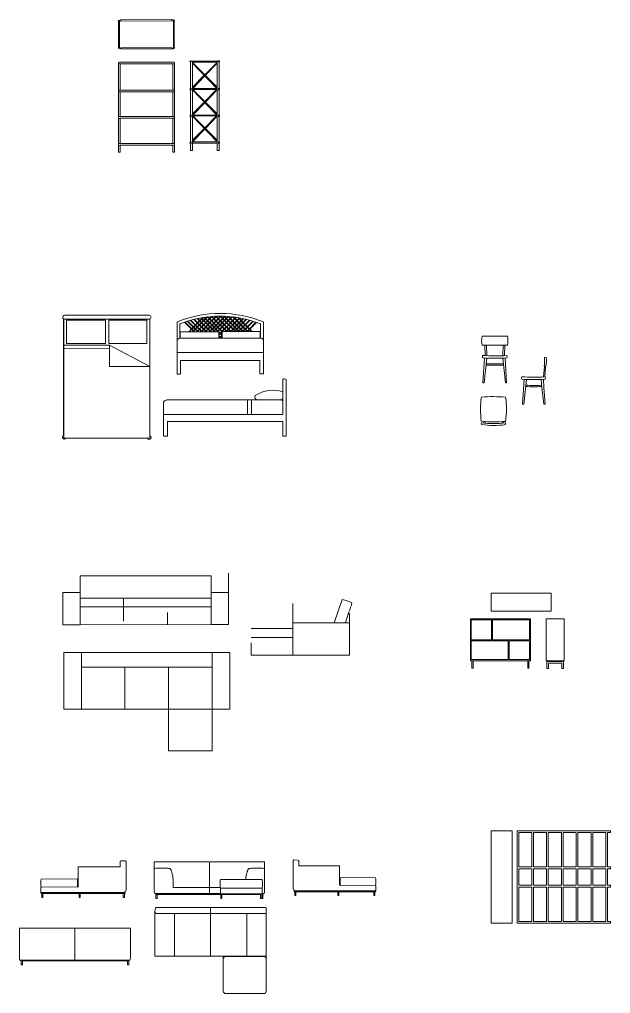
# Model space of a CAD drawing. Header units: inches. Extents: x 140.5 to 186.8, y 19 to 37.2.
# Drawn here: x 167.03 to 177, y 19.96 to 36.41 of the extents above; entities that cross this region are included whole.
import ezdxf

# ---------------------------------------------------------------- set-up
doc = ezdxf.new("R2010")
doc.units = ezdxf.units.IN
doc.header["$MEASUREMENT"] = 0
doc.layers.add('A-FURN', color=8, linetype='Continuous', lineweight=18)

# ---------------------------------------------------------------- blocks, each defined once
blk = doc.blocks.new('A$C77024D84')
at = {"color": 7}
for p, q in [((20.3, 80.9), (20.3, 79.1)), ((90.7, 81.3), (90.7, 79.4)), ((17.1, 78.6), (17.1, 43)), ((18.4, 78.4), (18.4, 43.2)), ((92.6, 78.7), (92.6, 42.9)), ((93.9, 79), (93.9, 42.6)), ((20.3, 40.7), (20.3, 42.5)), ((90.7, 40.3), (90.7, 42.2))]:
    blk.add_line(p, q, dxfattribs=at)
for points in [[(17, 80), (17, 79.8), (20.3, 79.1), (90.7, 79.4), (94, 80.2), (94, 80.4), (90.7, 81.3), (20.3, 80.9), (17, 80)], [(17, 41.6), (17, 41.8), (20.3, 42.5), (90.7, 42.2), (94, 41.4), (94, 41.2), (90.7, 40.3), (20.3, 40.7), (17, 41.6)]]:
    blk.add_lwpolyline(points, dxfattribs=at)
for centre, start, end in [((17.8, 79.1), 131.5043, 23.4381), ((93.1, 79.4), 156.5619, 48.4957), ((17.8, 42.5), 336.5619, 228.4957), ((93.1, 42.2), 311.5043, 203.4381)]:
    blk.add_arc(centre, 0.893, start, end, dxfattribs=at)
blk = doc.blocks.new('A$C1C936B12')
at = {"color": 7}
for p, q in [((-23.8, 143.8), (-23.8, 21.2)), ((-22.2, 145.1), (14.7, 145.1)), ((-21.6, 142.9), (-21.6, 106.4)), ((-21.6, 142.9), (14.7, 142.9)), ((51.6, 145.1), (14.7, 145.1)), ((51.1, 142.9), (14.7, 142.9)), ((51, 142.9), (51, 106.4)), ((53.2, 143.8), (53.2, 21.2)), ((-22, 106.4), (14.7, 106.4)), ((-21.6, 104.2), (-21.6, 70)), ((-21.6, 104.2), (14.7, 104.2)), ((51.4, 106.4), (14.7, 106.4)), ((51.1, 104.2), (14.7, 104.2)), ((51, 104.2), (51, 70)), ((-22, 70), (14.7, 70)), ((-21.6, 67.7), (-21.6, 32.8)), ((-21.6, 67.7), (14.7, 67.7)), ((51.4, 70), (14.7, 70)), ((51.1, 67.7), (14.7, 67.7)), ((51, 67.7), (51, 32.8)), ((-22, 32.8), (14.7, 32.8)), ((-21.6, 30.6), (-21.6, 21.2)), ((-21.6, 30.6), (14.7, 30.6)), ((51.4, 32.8), (14.7, 32.8)), ((51.1, 30.6), (14.7, 30.6)), ((51, 30.6), (51, 21.2)), ((-21.6, 21.2), (-23.8, 21.2)), ((51, 21.2), (53.2, 21.2))]:
    blk.add_line(p, q, dxfattribs=at)
for centre, radius, start, end in [((-22.5, 143.9), 1.31, 133.5381, 309.883), ((-22.5, 143.6), 1.58, 79.6843, 124.328), ((51.9, 143.9), 1.31, 230.117, 46.4619), ((51.9, 143.6), 1.58, 55.672, 100.3157), ((-22.5, 105.3), 1.3, 66.7709, 309.3571), ((51.9, 105.3), 1.3, 230.6429, 113.2291), ((-22.5, 68.8), 1.3, 66.7709, 309.3571), ((51.9, 68.8), 1.3, 230.6429, 113.2291), ((-22.5, 31.6), 1.3, 66.7709, 309.3571), ((51.9, 31.6), 1.3, 230.6429, 113.2291)]:
    blk.add_arc(centre, radius, start, end, dxfattribs=at)
blk = doc.blocks.new('A$C723E53B4')
at = {"color": 7}
for p, q in [((6.7, 216.5), (8.9, 216.5)), ((6.7, 215.1), (6.7, 216.5)), ((7.9, 216.5), (8.9, 216.5)), ((8.9, 216.5), (43.1, 216.5)), ((8.9, 216.5), (8.9, 92.6)), ((45.2, 216.5), (43.1, 216.5)), ((44.1, 216.5), (43.1, 216.5)), ((43.1, 216.5), (43.1, 92.6)), ((45.2, 215.1), (45.2, 216.5)), ((6, 214.3), (6.7, 215.1)), ((6, 214.3), (6, 179.5)), ((43.1, 215.1), (8.9, 215.1)), ((8.9, 214.9), (43.1, 180.7)), ((8.9, 213.8), (42.7, 178.8)), ((43.1, 214.9), (26, 197.8)), ((43.1, 213.8), (26.8, 197)), ((46, 214.3), (45.2, 215.1)), ((46, 214.3), (46, 179.5)), ((25.2, 197), (8.9, 180.7)), ((26, 196.1), (9.3, 178.8)), ((6, 179.5), (7.1, 178.5)), ((7.1, 177.2), (6, 176.1)), ((6, 176.1), (6, 142.4)), ((7.1, 178.5), (7.1, 177.2)), ((43.1, 178.8), (8.9, 178.8)), ((43.1, 177.1), (8.9, 177.1)), ((8.9, 176.6), (42.7, 141.7)), ((9.5, 177.1), (43.1, 143.5)), ((42.4, 177.1), (26, 160.7)), ((43.1, 176.6), (26.8, 159.8)), ((46, 179.5), (44.8, 178.5)), ((44.8, 178.5), (44.8, 177.2)), ((44.8, 177.2), (46, 176.1)), ((46, 176.1), (46, 142.4)), ((25.2, 159.8), (8.9, 143.5)), ((26, 159), (9.3, 141.7)), ((6, 142.4), (7.1, 141.3)), ((7.1, 140.1), (6, 138.9)), ((6, 138.9), (6, 105.2)), ((7.1, 141.3), (7.1, 140.1)), ((43.1, 141.7), (8.9, 141.7)), ((43.1, 140.6), (8.9, 140.6)), ((8.9, 140.1), (43.1, 104.7)), ((9.5, 140.6), (43.1, 107)), ((42.4, 140.6), (26, 124.1)), ((43.1, 140.1), (26.8, 123.3)), ((46, 142.4), (44.8, 141.3)), ((44.8, 141.3), (44.8, 140.1)), ((44.8, 140.1), (46, 138.9)), ((46, 138.9), (46, 105.2)), ((25.2, 123.3), (8.9, 107)), ((26, 122.4), (9.3, 105.2)), ((6, 105.2), (7.1, 104.1)), ((7.1, 102.9), (6, 101.7)), ((6, 101.7), (6, 92.6)), ((7.1, 104.1), (7.1, 102.9)), ((43.1, 104.6), (8.9, 104.6)), ((43.1, 102.9), (8.9, 102.9)), ((46, 105.2), (44.8, 104.1)), ((44.8, 104.1), (44.8, 102.9)), ((44.8, 102.9), (46, 101.7)), ((46, 101.7), (46, 92.6)), ((8.9, 92.6), (6, 92.6)), ((46, 92.6), (43.1, 92.6))]:
    blk.add_line(p, q, dxfattribs=at)
for centre, radius, start, end in [((6.7, 216), 1.29, 26.1409, 255.3594), ((45.2, 216), 1.29, 284.6406, 153.8591), ((7.2, 177.7), 1.66, 119.9195, 235.5294), ((44.7, 177.7), 1.66, 304.4706, 60.0805), ((7.2, 140.6), 1.66, 119.9195, 235.5294), ((44.7, 140.6), 1.66, 304.4706, 60.0805), ((7.1, 103.5), 1.69, 120.5384, 239.0997), ((44.8, 103.5), 1.69, 300.9003, 59.4616)]:
    blk.add_arc(centre, radius, start, end, dxfattribs=at)
blk = doc.blocks.new('A$C537C2F26')
for p, q in [((-163.7, 99.5), (-163.7, 41.2)), ((57.6, 99.5), (57.6, 41.2)), ((-52.9, 48.7), (-125.6, 48.7)), ((-53.2, 48.7), (-31.3, 48.7)), ((-160.7, 36.5), (-53.1, 36.5)), ((-30.9, 36.5), (-53.1, 36.5)), ((54.6, 36.5), (52.5, 36.5))]:
    blk.add_line(p, q)
for points in [[(-163.7, 99.5), (-163.5, 100.1), (-162.8, 100.3), (-54.3, 100.3), (-53.1, 99.3), (-53.1, 48), (-53.1, 34.7), (-160, 34.7), (-160.8, 35.2), (-160.7, 36.5), (-162.7, 36.4), (-163.5, 37.8), (-163.7, 41.2)], [(57.6, 99.5), (57.4, 100.1), (56.7, 100.3), (-51.8, 100.3), (-53.1, 99.3), (-53.1, 48), (-53.1, 34.7), (-30.4, 34.7)], [(-125.6, 48.7), (-125.7, 55.1), (-125.8, 60.4), (-126, 64.7), (-126.3, 68.2), (-126.7, 71), (-127.1, 73.2), (-127.5, 75.1), (-127.9, 76.7), (-128.2, 78.1), (-128.6, 79.4), (-129, 80.6), (-129.3, 81.6), (-129.7, 82.6), (-130, 83.4), (-130.3, 84.2), (-130.6, 84.8), (-130.9, 85.3), (-131.3, 85.8), (-131.9, 86.2), (-132.7, 86.5), (-133.8, 86.7), (-135.3, 86.9), (-137.3, 87), (-139.9, 87.2), (-143.1, 87.3), (-146.7, 87.3), (-150.4, 87.4), (-154.1, 87.3), (-157.5, 87.2), (-160.4, 87), (-162.6, 86.7), (-163.7, 86.3)], [(19.9, 64.3), (19.9, 64.7), (20.2, 68.2), (20.6, 71), (21, 73.2), (21.4, 75.1), (21.8, 76.7), (22.1, 78.1), (22.5, 79.4), (22.9, 80.6), (23.2, 81.6), (23.6, 82.6), (23.9, 83.4), (24.2, 84.2), (24.5, 84.8), (24.8, 85.3), (25.2, 85.8), (25.8, 86.2), (26.6, 86.5), (27.7, 86.7), (29.2, 86.9), (31.2, 87), (33.8, 87.2), (37, 87.3), (40.6, 87.3), (44.3, 87.4), (48, 87.3), (51.4, 87.2), (54.3, 87), (56.5, 86.7), (57.6, 86.3)], [(-30.9, 47.4), (-31.2, 48.6), (-31.5, 50.7), (-31.7, 53.2), (-31.7, 56), (-31.7, 58.8), (-31.5, 61.3), (-31.2, 63.2), (-30.9, 64.3)], [(-30.9, 64.3), (52.6, 64.3)], [(52.6, 47.4), (53, 48.6), (53.3, 50.7), (53.4, 53.2), (53.5, 56), (53.4, 58.8), (53.3, 61.3), (53, 63.2), (52.6, 64.3)], [(52.6, 47.4), (-30.9, 47.4)], [(52.2, 34.7), (53.9, 34.7), (54.7, 35.2), (54.6, 36.5), (56.6, 36.4), (57.4, 37.8), (57.6, 41.2)], [(-158, 34.7), (-158, 26.7), (-160.3, 26.7), (-160.3, 34.9)], [(-28.1, 35.7), (-28.1, 26.7), (-30.4, 26.7), (-30.4, 35.7)], [(-28.1, 34.7), (49.8, 34.7)], [(49.8, 35.7), (49.8, 26.7), (52.2, 26.7), (52.2, 35.7)], [(51.9, 34.7), (51.9, 26.7), (54.2, 26.7), (54.2, 34.9)]]:
    blk.add_lwpolyline(points)
blk.add_lwpolyline([(-30.9, 47.4), (52.5, 47.4), (52.5, 35.7), (-30.9, 35.7)], close=True)
blk = doc.blocks.new('A$C245B2C86')
for p, q in [((-86, 181.4), (-84.9, 182.4)), ((24.3, 182.4), (24, 84.8)), ((-47.9, 170.5), (-47.9, 84.8)), ((97.3, 84.8), (97.3, 170.5)), ((50, 79.2), (50, 84.8)), ((135.9, 79.2), (136.1, 84.8))]:
    blk.add_line(p, q)
for points in [[(-86, 181.4), (-87.2, 176.1), (-87.2, 84.8), (136.2, 84.8), (135.8, 181), (135.1, 182.4), (-84.9, 182.4)], [(-87.2, 176.1), (-86.5, 171.9), (-85.8, 170.5), (135.1, 170.5), (135.8, 171.7)]]:
    blk.add_lwpolyline(points)
blk.add_lwpolyline([(55, 84.2), (130.9, 84.2, -0.414214), (135.9, 79.2), (135.9, 14.7, -0.414214), (130.9, 9.7), (55, 9.7, -0.414214), (50, 14.7), (50, 79.2, -0.414214)], format="xyb", close=True)
blk = doc.blocks.new('A$C17A60CA9')
for p, q in [((204.6, 184.9), (206.8, 184.9)), ((278.5, 184.3), (279.5, 184.3)), ((279.5, 184.3), (279.4, 172.6)), ((279.4, 172.6), (279, 172.5))]:
    blk.add_line(p, q)
for points in [[(114.6, 173.4), (110.6, 175.3), (109.4, 178.8), (109.4, 236), (110.8, 236.9), (119.5, 236.7), (121.3, 235.8), (121.5, 224.5), (204.9, 224.5), (205.2, 222.9), (205.2, 184.9)], [(206.8, 184.9), (206.6, 185.9), (206.4, 187.7), (206.3, 190), (206.3, 192.7), (206.3, 195.4), (206.5, 197.9), (206.8, 199.8), (207.1, 200.8)], [(278.6, 200.2), (207.1, 200.8)], [(278.6, 184.5), (279, 185.7), (279.3, 187.7), (279.4, 190.2), (279.5, 193), (279.4, 195.6), (279.3, 197.9), (279, 199.5), (278.6, 200.2)], [(206.8, 184.9), (278.6, 184.5)], [(113.2, 171.6), (113.2, 163.5), (115.2, 163.5), (115.2, 171.6)], [(201.2, 171.6), (201.2, 163.5), (203.2, 163.5), (203.2, 171.6)], [(275.4, 171.6), (275.4, 163.5), (277.5, 163.5), (277.5, 171.6)]]:
    blk.add_lwpolyline(points)
blk.add_lwpolyline([(112.4, 171.6), (278.5, 171.6, 0.414214), (279, 172.1), (279, 172.9, 0.414214), (278.5, 173.4), (112.4, 173.4, 0.414214), (111.9, 172.9), (111.9, 172.1, 0.414214)], format="xyb", close=True)
blk = doc.blocks.new('A$C18FB4D20')
for p, q in [((-3.5, 105.6), (-3.4, 93.9)), ((-2.6, 105.6), (-3.5, 105.6)), ((71.3, 106.3), (69.1, 106.3)), ((-3.4, 93.9), (-3, 93.9))]:
    blk.add_line(p, q)
for points in [[(161.3, 94.8), (165.4, 96.7), (166.6, 100.2), (166.6, 157.4), (165.2, 158.2), (156.5, 158), (154.6, 157.2), (154.5, 145.9), (71.1, 145.9), (70.7, 144.3), (70.7, 106.3)], [(-2.7, 105.8), (-3, 107.1), (-3.3, 109.1), (-3.5, 111.6), (-3.5, 114.3), (-3.5, 117), (-3.3, 119.3), (-3, 120.9), (-2.7, 121.6)], [(-2.7, 121.6), (68.8, 122.2)], [(69.1, 106.3), (69.4, 107.2), (69.6, 109), (69.7, 111.4), (69.7, 114.1), (69.6, 116.8), (69.5, 119.2), (69.2, 121.1), (68.8, 122.2)], [(69.1, 106.3), (-2.7, 105.8)], [(0.6, 92.9), (0.6, 84.9), (-1.5, 84.9), (-1.5, 92.9)], [(74.8, 92.9), (74.8, 84.9), (72.7, 84.9), (72.7, 92.9)], [(162.8, 92.9), (162.8, 84.9), (160.7, 84.9), (160.7, 92.9)]]:
    blk.add_lwpolyline(points)
blk.add_lwpolyline([(163.6, 92.9), (-2.5, 92.9, -0.414214), (-3, 93.4), (-3, 94.3, -0.414214), (-2.5, 94.8), (163.6, 94.8, -0.414214), (164.1, 94.3), (164.1, 93.4, -0.414214)], format="xyb", close=True)
blk = doc.blocks.new('A$C3DB733C8')
for p, q in [((-154.5, 98.4), (-154.5, 40.1)), ((66.8, 98.4), (66.8, 40.1)), ((-151.5, 35.4), (-43.8, 35.4)), ((63.8, 35.4), (-43.8, 35.4))]:
    blk.add_line(p, q)
for points in [[(-154.5, 98.4), (-154.3, 99), (-153.5, 99.2), (-45, 99.2), (-43.8, 98.2), (-43.8, 46.9), (-43.8, 33.6), (-150.8, 33.6), (-151.5, 34.1), (-151.5, 35.4), (-153.5, 35.3), (-154.3, 36.8), (-154.5, 40.1)], [(66.8, 98.4), (66.6, 99), (65.9, 99.2), (-42.6, 99.2), (-43.8, 98.2), (-43.8, 46.9), (-43.8, 33.6), (63.1, 33.6), (63.9, 34.1), (63.8, 35.4), (65.9, 35.3), (66.6, 36.8), (66.8, 40.1)], [(-148.8, 33.6), (-148.8, 25.6), (-151.1, 25.6), (-151.1, 33.8)], [(61.2, 33.6), (61.2, 25.6), (63.5, 25.6), (63.5, 33.8)]]:
    blk.add_lwpolyline(points)

msp = doc.modelspace()

# ---------------------------------------------------------------- linework, layer by layer
at = {"layer": 'A-FURN'}
for p, q in [((167.772, 31.352), (167.772, 29.383)), ((167.789, 31.411), (169.216, 31.411)), ((167.789, 31.346), (169.215, 31.346)), ((169.23, 29.378), (169.23, 31.35)), ((169.812, 31.295), (169.959, 31.146)), ((169.82, 31.298), (169.964, 31.152)), ((169.859, 31.31), (169.959, 31.209)), ((169.866, 31.313), (169.964, 31.214)), ((169.911, 31.326), (170.024, 31.212)), ((169.919, 31.328), (170.029, 31.217)), ((169.969, 31.342), (170.03, 31.28)), ((169.977, 31.344), (170.035, 31.285)), ((169.995, 31.183), (170.061, 31.249)), ((169.998, 31.248), (170.066, 31.317)), ((170.003, 31.243), (170.071, 31.312)), ((170.028, 31.355), (170.097, 31.286)), ((170.035, 31.275), (170.095, 31.215)), ((170.037, 31.357), (170.102, 31.291)), ((170.04, 31.28), (170.1, 31.22)), ((170.063, 31.183), (170.131, 31.251)), ((170.066, 31.254), (170.133, 31.321)), ((170.071, 31.322), (170.122, 31.373)), ((170.071, 31.249), (170.138, 31.316)), ((170.076, 31.317), (170.134, 31.375)), ((170.087, 31.367), (170.102, 31.353)), ((170.096, 31.369), (170.107, 31.358)), ((170.102, 31.28), (170.168, 31.214)), ((170.107, 31.347), (170.167, 31.287)), ((170.107, 31.286), (170.173, 31.219)), ((170.112, 31.353), (170.172, 31.292)), ((170.136, 31.256), (170.198, 31.318)), ((170.137, 31.183), (170.203, 31.25)), ((170.138, 31.327), (170.194, 31.383)), ((170.141, 31.376), (170.164, 31.352)), ((170.141, 31.251), (170.203, 31.313)), ((170.143, 31.321), (170.203, 31.382)), ((170.15, 31.377), (170.169, 31.358)), ((170.169, 31.347), (170.234, 31.281)), ((170.172, 31.282), (170.24, 31.213)), ((170.174, 31.352), (170.239, 31.286)), ((170.177, 31.287), (170.245, 31.219)), ((170.201, 31.384), (170.232, 31.353)), ((170.203, 31.323), (170.268, 31.389)), ((170.208, 31.318), (170.273, 31.384)), ((170.209, 31.255), (170.268, 31.316)), ((170.21, 31.385), (170.237, 31.358)), ((170.214, 31.25), (170.273, 31.31)), ((170.237, 31.347), (170.305, 31.279)), ((170.239, 31.276), (170.306, 31.209)), ((170.242, 31.353), (170.31, 31.284)), ((170.245, 31.281), (170.311, 31.214)), ((170.267, 31.39), (170.305, 31.352)), ((170.273, 31.321), (170.341, 31.389)), ((170.276, 31.25), (170.341, 31.316)), ((170.277, 31.391), (170.31, 31.358)), ((170.279, 31.39), (170.28, 31.391)), ((170.279, 31.316), (170.347, 31.384)), ((170.281, 31.245), (170.347, 31.311)), ((170.31, 31.347), (170.377, 31.28)), ((170.31, 31.274), (170.371, 31.212)), ((170.315, 31.353), (170.382, 31.285)), ((170.315, 31.279), (170.376, 31.217)), ((170.336, 31.394), (170.378, 31.352)), ((170.342, 31.183), (170.408, 31.249)), ((170.345, 31.248), (170.413, 31.317)), ((170.346, 31.395), (170.383, 31.358)), ((170.347, 31.321), (170.421, 31.396)), ((170.347, 31.394), (170.347, 31.395)), ((170.35, 31.243), (170.418, 31.312)), ((170.352, 31.316), (170.431, 31.396)), ((170.352, 31.389), (170.358, 31.395)), ((170.382, 31.275), (170.442, 31.215)), ((170.383, 31.347), (170.444, 31.286)), ((170.387, 31.28), (170.447, 31.22)), ((170.388, 31.353), (170.449, 31.291)), ((170.41, 31.183), (170.478, 31.251)), ((170.411, 31.396), (170.451, 31.355)), ((170.413, 31.254), (170.482, 31.324)), ((170.418, 31.322), (170.482, 31.386)), ((170.418, 31.249), (170.487, 31.319)), ((170.421, 31.396), (170.456, 31.36)), ((170.424, 31.317), (170.487, 31.381)), ((170.449, 31.28), (170.515, 31.214)), ((170.455, 31.286), (170.52, 31.219)), ((170.456, 31.35), (170.516, 31.29)), ((170.462, 31.355), (170.521, 31.295)), ((170.474, 31.395), (170.513, 31.355)), ((170.483, 31.256), (170.547, 31.321)), ((170.484, 31.395), (170.518, 31.36)), ((170.484, 31.182), (170.553, 31.252)), ((170.487, 31.391), (170.49, 31.394)), ((170.487, 31.329), (170.547, 31.389)), ((170.489, 31.251), (170.552, 31.316)), ((170.489, 31.178), (170.558, 31.248)), ((170.492, 31.386), (170.5, 31.394)), ((170.493, 31.324), (170.552, 31.384)), ((170.518, 31.35), (170.584, 31.284)), ((170.521, 31.284), (170.589, 31.216)), ((170.523, 31.355), (170.589, 31.289)), ((170.526, 31.29), (170.594, 31.221)), ((170.545, 31.391), (170.581, 31.355)), ((170.552, 31.326), (170.611, 31.385)), ((170.556, 31.391), (170.586, 31.36)), ((170.556, 31.183), (170.62, 31.247)), ((170.557, 31.321), (170.621, 31.384)), ((170.558, 31.389), (170.558, 31.39)), ((170.558, 31.258), (170.618, 31.318)), ((170.563, 31.253), (170.623, 31.313)), ((170.586, 31.35), (170.654, 31.281)), ((170.589, 31.279), (170.658, 31.209)), ((170.591, 31.355), (170.659, 31.287)), ((170.594, 31.284), (170.663, 31.214)), ((170.623, 31.323), (170.676, 31.377)), ((170.625, 31.252), (170.691, 31.318)), ((170.626, 31.384), (170.655, 31.355)), ((170.628, 31.318), (170.685, 31.376)), ((170.631, 31.247), (170.696, 31.313)), ((170.638, 31.382), (170.66, 31.36)), ((170.659, 31.276), (170.723, 31.212)), ((170.66, 31.35), (170.729, 31.28)), ((170.665, 31.355), (170.734, 31.285)), ((170.665, 31.281), (170.728, 31.217)), ((170.694, 31.183), (170.76, 31.249)), ((170.696, 31.323), (170.739, 31.367)), ((170.697, 31.248), (170.765, 31.317)), ((170.701, 31.318), (170.748, 31.365)), ((170.703, 31.243), (170.771, 31.312)), ((170.711, 31.372), (170.727, 31.355)), ((170.723, 31.37), (170.733, 31.36)), ((170.733, 31.35), (170.796, 31.286)), ((170.734, 31.275), (170.794, 31.215)), ((170.738, 31.355), (170.801, 31.291)), ((170.739, 31.28), (170.799, 31.22)), ((170.762, 31.183), (170.83, 31.251)), ((170.765, 31.254), (170.853, 31.343)), ((170.77, 31.249), (170.861, 31.341)), ((170.771, 31.322), (170.803, 31.354)), ((170.776, 31.317), (170.811, 31.352)), ((170.801, 31.28), (170.867, 31.214)), ((170.807, 31.286), (170.872, 31.22)), ((170.835, 31.256), (170.907, 31.329)), ((170.836, 31.183), (170.964, 31.312)), ((170.841, 31.251), (170.915, 31.326)), ((170.841, 31.178), (170.972, 31.309)), ((170.909, 31.183), (171.019, 31.294)), ((170.914, 31.178), (171.026, 31.291)), ((171.095, 31.266), (171.095, 31.027)), ((171.147, 30.985), (171.147, 31.297)), ((169.884, 31.133), (169.928, 31.178)), ((169.894, 31.133), (169.933, 31.172)), ((169.933, 31.183), (169.993, 31.243)), ((169.938, 31.178), (169.998, 31.238)), ((169.946, 31.133), (169.99, 31.178)), ((169.956, 31.133), (169.995, 31.172)), ((169.964, 31.204), (170.024, 31.143)), ((169.964, 31.141), (169.972, 31.133)), ((169.969, 31.209), (170.029, 31.148)), ((169.969, 31.146), (169.983, 31.133)), ((170, 31.178), (170.066, 31.244)), ((170.014, 31.133), (170.058, 31.178)), ((170.024, 31.133), (170.063, 31.172)), ((170.029, 31.207), (170.095, 31.141)), ((170.029, 31.138), (170.034, 31.133)), ((170.034, 31.212), (170.1, 31.146)), ((170.034, 31.143), (170.045, 31.133)), ((170.068, 31.178), (170.136, 31.246)), ((170.087, 31.133), (170.131, 31.178)), ((170.098, 31.133), (170.137, 31.172)), ((170.1, 31.209), (170.168, 31.141)), ((170.1, 31.136), (170.102, 31.133)), ((170.105, 31.215), (170.173, 31.146)), ((170.105, 31.141), (170.113, 31.133)), ((170.142, 31.178), (170.209, 31.245)), ((170.163, 31.136), (170.204, 31.178)), ((170.172, 31.135), (170.209, 31.172)), ((170.173, 31.209), (170.24, 31.142)), ((170.173, 31.136), (170.173, 31.135)), ((170.178, 31.214), (170.245, 31.147)), ((170.178, 31.141), (170.183, 31.136)), ((170.209, 31.183), (170.271, 31.245)), ((170.215, 31.178), (170.276, 31.239)), ((170.234, 31.136), (170.275, 31.178)), ((170.243, 31.135), (170.281, 31.173)), ((170.245, 31.208), (170.306, 31.147)), ((170.245, 31.137), (170.247, 31.134)), ((170.25, 31.214), (170.312, 31.152)), ((170.25, 31.142), (170.257, 31.135)), ((170.281, 31.183), (170.34, 31.243)), ((170.286, 31.178), (170.345, 31.238)), ((170.296, 31.136), (170.337, 31.178)), ((170.305, 31.135), (170.342, 31.172)), ((170.311, 31.204), (170.371, 31.143)), ((170.312, 31.141), (170.32, 31.133)), ((170.316, 31.209), (170.376, 31.148)), ((170.317, 31.147), (170.33, 31.133)), ((170.347, 31.178), (170.413, 31.244)), ((170.363, 31.136), (170.405, 31.178)), ((170.373, 31.135), (170.41, 31.172)), ((170.376, 31.207), (170.442, 31.14)), ((170.376, 31.138), (170.381, 31.133)), ((170.381, 31.212), (170.447, 31.145)), ((170.381, 31.143), (170.391, 31.133)), ((170.394, 31.13), (170.45, 31.074)), ((170.394, 31.12), (170.444, 31.07)), ((170.394, 31.091), (170.408, 31.106)), ((170.394, 31.082), (170.413, 31.101)), ((170.413, 31.111), (170.479, 31.177)), ((170.415, 31.178), (170.483, 31.246)), ((170.418, 31.106), (170.484, 31.172)), ((170.447, 31.209), (170.515, 31.141)), ((170.447, 31.136), (170.448, 31.135)), ((170.452, 31.215), (170.52, 31.146)), ((170.452, 31.141), (170.457, 31.136)), ((170.509, 31.135), (170.551, 31.178)), ((170.519, 31.135), (170.557, 31.172)), ((170.52, 31.209), (170.589, 31.139)), ((170.52, 31.136), (170.521, 31.135)), ((170.525, 31.214), (170.594, 31.144)), ((170.525, 31.141), (170.53, 31.136)), ((170.562, 31.178), (170.625, 31.242)), ((170.585, 31.135), (170.627, 31.178)), ((170.594, 31.211), (170.658, 31.146)), ((170.594, 31.134), (170.632, 31.172)), ((170.594, 31.135), (170.595, 31.134)), ((170.6, 31.216), (170.663, 31.152)), ((170.6, 31.139), (170.604, 31.135)), ((170.632, 31.183), (170.692, 31.243)), ((170.638, 31.178), (170.697, 31.238)), ((170.647, 31.135), (170.689, 31.178)), ((170.656, 31.134), (170.694, 31.172)), ((170.663, 31.204), (170.723, 31.143)), ((170.663, 31.141), (170.669, 31.135)), ((170.669, 31.209), (170.728, 31.148)), ((170.669, 31.146), (170.679, 31.136)), ((170.699, 31.178), (170.765, 31.244)), ((170.714, 31.134), (170.757, 31.178)), ((170.724, 31.133), (170.762, 31.172)), ((170.728, 31.207), (170.794, 31.141)), ((170.728, 31.138), (170.731, 31.135)), ((170.733, 31.212), (170.799, 31.146)), ((170.733, 31.143), (170.74, 31.136)), ((170.767, 31.178), (170.836, 31.246)), ((170.787, 31.134), (170.831, 31.178)), ((170.797, 31.133), (170.836, 31.172)), ((170.799, 31.209), (170.867, 31.141)), ((170.804, 31.215), (170.872, 31.146)), ((170.804, 31.141), (170.808, 31.137)), ((170.861, 31.135), (170.903, 31.178)), ((170.871, 31.134), (170.909, 31.172)), ((170.872, 31.209), (170.946, 31.135)), ((170.877, 31.214), (170.955, 31.136)), ((170.877, 31.141), (170.881, 31.137)), ((169.748, 31.027), (171.09, 31.027)), ((170.394, 31.069), (170.435, 31.027)), ((170.394, 31.058), (170.425, 31.027)), ((170.402, 31.027), (170.413, 31.039)), ((170.413, 31.027), (170.419, 31.033)), ((170.419, 31.044), (170.45, 31.076)), ((170.424, 31.039), (170.45, 31.065)), ((170.449, 31.064), (170.45, 31.064)), ((168.548, 30.904), (167.772, 30.904)), ((167.776, 30.855), (168.548, 30.851)), ((168.548, 30.906), (168.548, 30.544)), ((168.548, 30.904), (169.229, 30.544)), ((169.69, 30.418), (169.69, 30.781)), ((169.69, 30.781), (171.146, 30.781)), ((171.147, 30.419), (171.147, 30.781)), ((174.881, 30.908), (174.886, 30.731)), ((174.909, 30.908), (174.915, 30.729)), ((175.184, 30.729), (175.189, 30.907)), ((175.213, 30.73), (175.218, 30.907)), ((169.746, 30.651), (169.746, 30.419)), ((169.746, 30.649), (171.084, 30.649)), ((171.084, 30.652), (171.084, 30.42)), ((174.874, 30.69), (174.848, 30.271)), ((174.869, 30.271), (174.913, 30.688)), ((175.229, 30.27), (175.185, 30.687)), ((175.223, 30.689), (175.25, 30.27)), ((168.548, 30.544), (169.226, 30.544)), ((174.9, 30.567), (175.198, 30.567)), ((174.902, 30.589), (175.195, 30.589)), ((175.874, 30.371), (175.888, 30.547)), ((175.893, 30.371), (175.907, 30.547)), ((169.69, 30.419), (169.746, 30.419)), ((171.084, 30.42), (171.147, 30.42)), ((171.471, 29.734), (171.471, 30.33)), ((171.528, 29.831), (171.528, 30.329)), ((174.848, 30.271), (174.869, 30.271)), ((175.25, 30.27), (175.229, 30.27)), ((175.545, 30.329), (175.519, 29.911)), ((175.54, 29.911), (175.584, 30.328)), ((175.835, 30.326), (175.842, 30.193)), ((175.873, 30.327), (175.879, 30.194)), ((175.842, 30.193), (175.877, 29.913)), ((175.879, 30.194), (175.902, 29.913)), ((169.516, 29.981), (171.449, 29.981)), ((170.878, 29.734), (170.878, 29.98)), ((170.943, 29.98), (170.943, 29.734)), ((175.519, 29.911), (175.54, 29.911)), ((175.877, 29.913), (175.901, 29.913)), ((169.46, 29.371), (169.46, 29.734)), ((169.46, 29.734), (171.47, 29.734)), ((169.522, 29.616), (171.47, 29.616)), ((170.943, 29.734), (170.9, 29.734)), ((174.863, 29.618), (174.864, 29.592)), ((174.892, 29.616), (174.893, 29.588)), ((175.167, 29.588), (175.168, 29.616)), ((175.196, 29.592), (175.196, 29.618)), ((167.814, 29.337), (169.188, 29.337)), ((168.054, 27.01), (170.26, 27.01)), ((168.054, 26.636), (168.054, 27.01)), ((170.26, 26.636), (170.26, 27.01)), ((170.556, 27.058, -18.634), (170.556, 26.188)), ((167.758, 26.186), (167.758, 26.733)), ((168.054, 26.733), (167.758, 26.733)), ((168.054, 26.733), (168.054, 26.186)), ((170.26, 26.188), (170.26, 26.733)), ((170.26, 26.733), (170.556, 26.733)), ((170.26, 26.188), (170.26, 26.732)), ((170.26, 26.636), (168.054, 26.636)), ((168.055, 26.487), (170.257, 26.487)), ((168.784, 26.249, 13.54), (168.783, 26.637)), ((171.642, 26.544, -18.634), (171.642, 25.674)), ((169.524, 26.187), (169.524, 26.393, 13.882)), ((168.054, 26.186), (167.758, 26.186)), ((168.054, 26.186), (170.26, 26.188)), ((170.556, 26.188), (170.26, 26.188)), ((171.642, 26.219), (172.599, 26.219)), ((172.599, 25.674), (172.599, 26.219)), ((174.996, 25.933), (174.996, 26.268)), ((175.012, 25.933), (175.012, 26.268)), ((175.634, 25.933), (175.634, 26.268)), ((171.642, 26.123), (170.935, 26.123)), ((170.935, 25.973), (171.642, 25.973)), ((170.935, 25.674), (170.935, 25.88, 13.882)), ((174.652, 25.933), (174.996, 25.933)), ((174.652, 25.917), (175.274, 25.917)), ((174.996, 25.979), (174.996, 25.979)), ((175.012, 25.933), (175.634, 25.933)), ((175.274, 25.597), (175.274, 25.917)), ((175.29, 25.917), (175.634, 25.917)), ((175.29, 25.597), (175.29, 25.917)), ((175.634, 25.597), (175.634, 25.917)), ((167.778, 25.72), (170.577, 25.72)), ((167.778, 24.761), (167.778, 25.718)), ((168.074, 25.718), (168.074, 24.761)), ((170.28, 24.763), (170.28, 25.72)), ((170.576, 25.72), (170.576, 24.763)), ((170.935, 25.674), (171.642, 25.674)), ((171.642, 25.674), (172.599, 25.674)), ((175.274, 25.597), (174.652, 25.597)), ((175.29, 25.597), (175.634, 25.597)), ((175.927, 25.566), (176.209, 25.566)), ((175.954, 25.535), (176.182, 25.535)), ((176.209, 25.566), (176.209, 25.566)), ((170.28, 25.469), (168.073, 25.469)), ((168.806, 24.762), (168.806, 25.467)), ((169.544, 24.762), (169.544, 25.469)), ((170.28, 24.763), (170.28, 25.469)), ((168.074, 24.761), (167.778, 24.761)), ((168.074, 24.761), (170.28, 24.763)), ((169.544, 24.056), (169.544, 24.762)), ((170.576, 24.763), (170.28, 24.763)), ((170.28, 24.056), (170.28, 24.763)), ((169.544, 24.056), (170.28, 24.056)), ((174.989, 21.147), (174.989, 22.709)), ((175.342, 22.709), (174.989, 22.709)), ((175.342, 22.709), (175.342, 21.147)), ((175.425, 22.709), (175.425, 21.147)), ((177.003, 22.709), (175.425, 22.709)), ((177.003, 22.678), (177.003, 22.709)), ((175.456, 22.1), (175.456, 22.678)), ((175.456, 22.678), (175.675, 22.678)), ((175.675, 22.678), (175.675, 22.1)), ((175.702, 22.1), (175.702, 22.678)), ((175.702, 22.678), (175.925, 22.678)), ((175.925, 22.678), (175.925, 22.1)), ((175.952, 22.1), (175.952, 22.678)), ((175.952, 22.678), (176.175, 22.678)), ((176.175, 22.678), (176.175, 22.1)), ((176.202, 22.1), (176.202, 22.678)), ((176.202, 22.678), (176.425, 22.678)), ((176.425, 22.678), (176.425, 22.1)), ((176.452, 22.1), (176.452, 22.678)), ((176.452, 22.678), (176.675, 22.678)), ((176.675, 22.678), (176.675, 22.1)), ((176.702, 22.1), (176.702, 22.678)), ((176.702, 22.678), (176.925, 22.678)), ((176.925, 22.678), (176.925, 22.1)), ((176.952, 22.1), (176.952, 22.678)), ((176.952, 22.678), (177.003, 22.678)), ((175.675, 22.1), (175.456, 22.1)), ((175.456, 21.791), (175.456, 22.065)), ((175.456, 22.065), (175.675, 22.065)), ((175.675, 22.065), (175.675, 21.791)), ((175.925, 22.1), (175.702, 22.1)), ((175.702, 21.791), (175.702, 22.065)), ((175.702, 22.065), (175.925, 22.065)), ((175.925, 22.065), (175.925, 21.791)), ((176.175, 22.1), (175.952, 22.1)), ((175.952, 21.791), (175.952, 22.065)), ((175.952, 22.065), (176.175, 22.065)), ((176.175, 22.065), (176.175, 21.791)), ((176.425, 22.1), (176.202, 22.1)), ((176.202, 21.791), (176.202, 22.065)), ((176.202, 22.065), (176.425, 22.065)), ((176.425, 22.065), (176.425, 21.791)), ((176.675, 22.1), (176.452, 22.1)), ((176.452, 21.791), (176.452, 22.065)), ((176.452, 22.065), (176.675, 22.065)), ((176.675, 22.065), (176.675, 21.791)), ((176.925, 22.1), (176.702, 22.1)), ((176.702, 21.791), (176.702, 22.065)), ((176.702, 22.065), (176.925, 22.065)), ((176.925, 22.065), (176.925, 21.791)), ((177.003, 22.1), (176.952, 22.1)), ((176.952, 21.791), (176.952, 22.065)), ((176.952, 22.065), (177.003, 22.065)), ((177.003, 22.065), (177.003, 22.1)), ((175.675, 21.791), (175.456, 21.791)), ((175.456, 21.178), (175.456, 21.756)), ((175.456, 21.756), (175.675, 21.756)), ((175.675, 21.756), (175.675, 21.178)), ((175.925, 21.791), (175.702, 21.791)), ((175.702, 21.178), (175.702, 21.756)), ((175.702, 21.756), (175.925, 21.756)), ((175.925, 21.756), (175.925, 21.178)), ((176.175, 21.791), (175.952, 21.791)), ((175.952, 21.178), (175.952, 21.756)), ((175.952, 21.756), (176.175, 21.756)), ((176.175, 21.756), (176.175, 21.178)), ((176.425, 21.791), (176.202, 21.791)), ((176.202, 21.178), (176.202, 21.756)), ((176.202, 21.756), (176.425, 21.756)), ((176.425, 21.756), (176.425, 21.178)), ((176.675, 21.791), (176.452, 21.791)), ((176.452, 21.178), (176.452, 21.756)), ((176.452, 21.756), (176.675, 21.756)), ((176.675, 21.756), (176.675, 21.178)), ((176.925, 21.791), (176.702, 21.791)), ((176.702, 21.178), (176.702, 21.756)), ((176.702, 21.756), (176.925, 21.756)), ((176.925, 21.756), (176.925, 21.178)), ((177.003, 21.791), (176.952, 21.791)), ((176.952, 21.178), (176.952, 21.756)), ((176.952, 21.756), (177.003, 21.756)), ((177.003, 21.756), (177.003, 21.791)), ((174.989, 21.147), (175.342, 21.147)), ((175.425, 21.147), (177.003, 21.147)), ((175.675, 21.178), (175.456, 21.178)), ((175.925, 21.178), (175.702, 21.178)), ((176.175, 21.178), (175.952, 21.178)), ((176.425, 21.178), (176.202, 21.178)), ((176.675, 21.178), (176.452, 21.178)), ((176.925, 21.178), (176.702, 21.178)), ((177.003, 21.178), (176.952, 21.178)), ((177.003, 21.147), (177.003, 21.178))]:
    msp.add_line(p, q, dxfattribs=at)
for points in [[(169.69, 30.99), (169.69, 31.301, -0.196139), (171.147, 31.298, 0.107547)], [(169.731, 31.024), (169.731, 31.265, -0.19205), (171.095, 31.265, -0.416237)], [(169.69, 30.781), (169.69, 30.993, -0.268794), (169.749, 31.027, 0.190231)], [(171.147, 30.781), (171.147, 30.994, 0.267517), (171.089, 31.027, -0.190231)], [(174.837, 31.061), (175.262, 31.061, -0.092959), (175.262, 30.907, -0.002126), (174.836, 30.908, -0.109257), (174.837, 31.061, -0.276267)], [(174.845, 30.733, 0.162787), (174.845, 30.691, 0.892277)], [(175.253, 30.732, -0.162787), (175.254, 30.69, -0.892277)], [(175.883, 30.548, 0.066438), (175.889, 30.702, 3.035344)], [(175.913, 30.547, 0.066438), (175.919, 30.701, 3.035344)], [(175.505, 30.373, 0.162787), (175.504, 30.332, 0.892277)], [(175.901, 30.371, -0.162787), (175.901, 30.33, -0.892277)], [(169.46, 29.734), (169.46, 29.946, -0.252322), (169.518, 29.981, 0.190231)], [(174.823, 30.03, -0.040062), (175.233, 30.029, -3.508425)], [(175.232, 29.62, -0.040002), (174.823, 29.621, -3.508425)], [(175.232, 29.597, -0.076135), (174.823, 29.597, -3.508425)], [(175.232, 29.565, -0.076111), (174.823, 29.566, -3.508425)], [(172.341, 26.219), (172.475, 26.61, -0.111649), (172.635, 26.555, -0.051535), (172.573, 26.365, -0.564869)], [(172.598, 25.676), (172.598, 26.358, 1.009355), (172.574, 26.365, 0.038759), (172.532, 26.219, 0.659968)]]:
    msp.add_lwpolyline(points, format="xyb", dxfattribs=at)
for points in [[(167.773, 31.345), (169.229, 31.345), (169.23, 29.337), (167.774, 29.337)], [(167.823, 31.328), (168.479, 31.328), (168.479, 30.934), (167.823, 30.934)], [(168.535, 31.329), (169.174, 31.329), (169.174, 30.934), (168.535, 30.934)], [(169.738, 31.133), (170.394, 31.133), (170.394, 31.027), (169.738, 31.027)], [(170.45, 31.135), (171.09, 31.135), (171.09, 31.027), (170.45, 31.027)], [(174.986, 26.416), (176.002, 26.416), (176.002, 26.719), (174.986, 26.719)], [(174.637, 25.578), (175.653, 25.578), (175.653, 26.287), (174.637, 26.287)], [(174.637, 25.578), (175.653, 25.578), (175.653, 26.287), (174.637, 26.287)], [(175.919, 25.577), (176.218, 25.577), (176.218, 26.288), (175.919, 26.288)], [(174.663, 25.451), (174.685, 25.451), (174.685, 25.578), (174.663, 25.578)], [(175.605, 25.451), (175.627, 25.451), (175.627, 25.578), (175.605, 25.578)]]:
    msp.add_lwpolyline(points, close=True, dxfattribs=at)
for points in [[(171.528, 29.832), (171.528, 29.373), (171.471, 29.373), (171.471, 29.616)], [(169.462, 29.373), (169.525, 29.373), (169.525, 29.617)], [(174.996, 26.268), (174.652, 26.268), (174.652, 25.933)], [(175.634, 26.268), (175.012, 26.268)], [(174.652, 25.917), (174.652, 25.597)], [(175.927, 25.577), (175.927, 25.577), (175.927, 25.45), (175.954, 25.45), (175.954, 25.535)], [(176.182, 25.535), (176.182, 25.45), (176.209, 25.45), (176.209, 25.577), (176.209, 25.577)]]:
    msp.add_lwpolyline(points, dxfattribs=at)
for centre, radius, start, end in [((167.79, 31.379), 0.0324, 86.4111, 269.3289), ((169.215, 31.379), 0.0323, 271.0267, 88.2993), ((175.057, 34.129), 3.403, 266.42, 273.2965), ((175.058, 34.088), 3.403, 266.42, 273.2965), ((175.903, 30.645), 0.058, 73.6382, 103.6835), ((175.901, 30.707), 0.161, 263.4091, 274.1747), ((171.498, 30.287), 0.0506, 54.2122, 122.3956), ((175.717, 33.723), 3.398, 266.4069, 273.1075), ((175.718, 33.814), 3.448, 266.4571, 273.0425), ((171.309, 29.583), 0.562, 73.0473, 122.6586), ((175.707, 33.2), 2.995, 267.4035, 272.5601), ((175.713, 33.371), 3.144, 267.4639, 272.3168), ((171.056, 30.035), 0.0558, 159.004, 257.2797), ((171.425, 30.022), 0.0467, 298.8214, 1.0107), ((171.445, 29.955), 0.0257, 358.7907, 82.7085), ((176.254, 29.824), 1.446, 171.8279, 188.0879), ((173.801, 29.827), 1.446, 351.7935, 8.0471), ((174.93, 29.581), 0.108, 171.5154, 188.2468), ((175.125, 29.581), 0.108, 351.5154, 8.2468), ((167.786, 29.354), 0.0325, 117.0767, 327.3078), ((169.219, 29.347), 0.0324, 198.687, 70.3119)]:
    msp.add_arc(centre, radius, start, end, dxfattribs=at)

# ---------------------------------------------------------------- block references
at = {"layer": 'A-FURN', "color": 7}
for name, p, xscale, yscale, zscale in [('A$C77024D84', (168.488, 35.408), 0.01227444891790456, 0.01227444891790456, 0.01227444891790456), ('A$C723E53B4', (169.839, 33.065), 0.01217507251451401, 0.01217507251451401, 0.01217507251451401), ('A$C1C936B12', (168.99, 33.908), 0.01224885755653884, 0.01224885755653884, 0.01224885755653884)]:
    msp.add_blockref(name, p, dxfattribs=dict(at, xscale=xscale, yscale=yscale, zscale=zscale))
at = {"layer": 'A-FURN'}
for name, p, xscale, yscale, zscale in [('A$C17A60CA9', (170.745, 20.269), 0.008216390694269323, 0.008216390694269323, 0.008216390694269323), ('A$C18FB4D20', (167.418, 20.861), 0.008472438561931911, 0.008472438561931911, 0.008472438561931911), ('A$C537C2F26', (170.679, 21.342), 0.008411204027843832, 0.008411204027843832, 0.008411204027843832), ('A$C245B2C86', (170.047, 19.878), 0.008404859835097535, 0.008404859835097535, 0.008404859835097535), ('A$C3DB733C8', (168.334, 20.226), 0.008457720637786286, 0.008457720637786286, 0.008457720637786286)]:
    msp.add_blockref(name, p, dxfattribs=dict(at, xscale=xscale, yscale=yscale, zscale=zscale))

doc.saveas('drawing.dxf')
